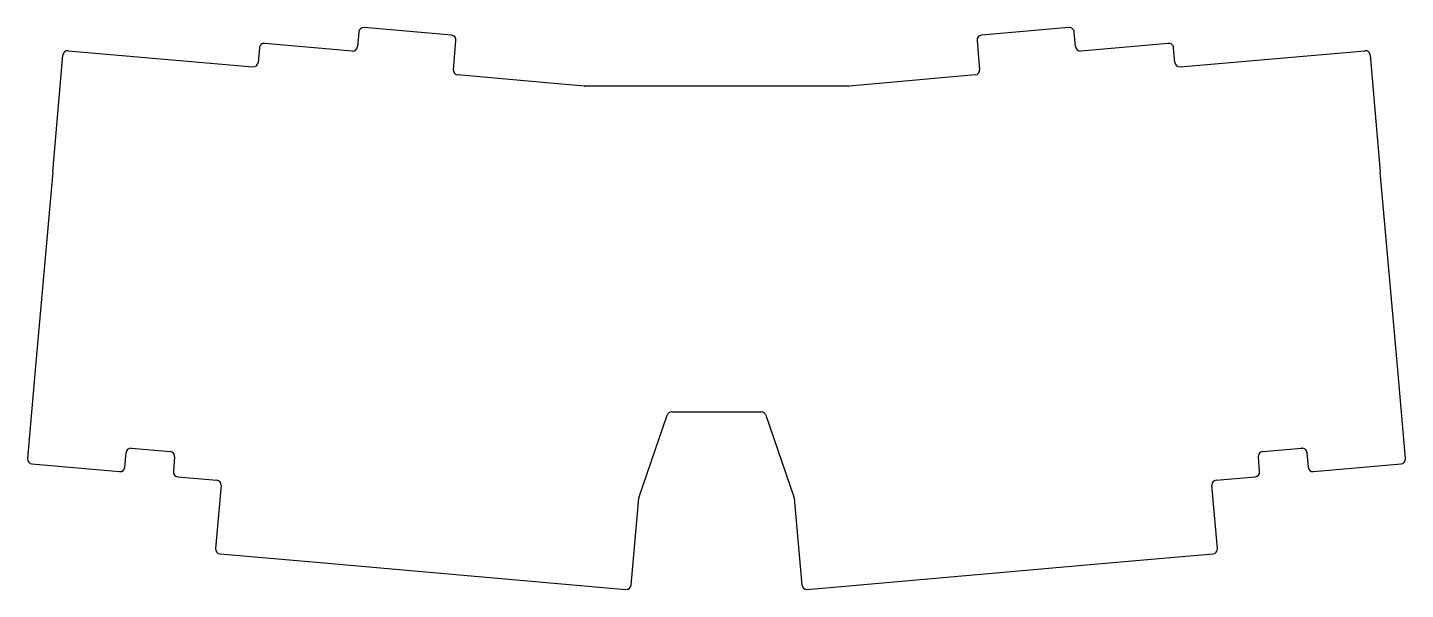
# Model space of a CAD drawing. Header units: millimetres. Extents: x 89 to 372, y -135 to -20.
import ezdxf

# ---------------------------------------------------------------- set-up
doc = ezdxf.new("R2010")
doc.units = ezdxf.units.MM

msp = doc.modelspace()

# ---------------------------------------------------------------- linework, layer by layer
for p, q in [((176.15, -21.34), (158.21, -19.77)), ((302.7, -19.77), (284.77, -21.34)), ((157.13, -20.68), (156.87, -23.67)), ((176.53, -28.4), (177.05, -22.42)), ((283.86, -22.42), (284.39, -28.4)), ((304.05, -23.67), (303.79, -20.68)), ((94.4, -49.32), (96.49, -25.41)), ((97.57, -24.5), (135.43, -27.81)), ((136.77, -23.92), (136.51, -26.9)), ((155.79, -24.58), (137.85, -23.01)), ((323.06, -23.01), (305.13, -24.58)), ((324.41, -26.9), (324.15, -23.92)), ((325.49, -27.81), (363.35, -24.5)), ((364.43, -25.41), (366.52, -49.32)), ((196.37, -31.14), (177.44, -29.48)), ((283.48, -29.48), (264.55, -31.14)), ((203.37, -31.75), (196.37, -31.14)), ((257.46, -31.75), (203.45, -31.75)), ((264.55, -31.14), (257.55, -31.75)), ((94.4, -49.32), (92.65, -69.24)), ((368.27, -69.24), (366.52, -49.32)), ((92.65, -69.24), (90.91, -89.17)), ((370.01, -89.17), (368.27, -69.24)), ((90.91, -89.17), (89.25, -108.09)), ((371.66, -108.09), (370.01, -89.17)), ((221.3, -98.5), (239.62, -98.5)), ((214.58, -115.93), (220.36, -99.18)), ((240.56, -99.18), (246.34, -115.93)), ((109.18, -109.84), (109.44, -106.85)), ((110.52, -105.94), (118.49, -106.64)), ((342.43, -106.64), (350.4, -105.94)), ((351.48, -106.85), (351.74, -109.84)), ((90.16, -109.18), (108.09, -110.75)), ((119.4, -107.72), (119.14, -110.71)), ((341.78, -110.71), (341.52, -107.72)), ((352.82, -110.75), (370.76, -109.18)), ((120.05, -111.79), (128.02, -112.49)), ((332.9, -112.49), (340.87, -111.79)), ((128.93, -113.57), (127.79, -126.52)), ((333.12, -126.52), (331.99, -113.57)), ((212.97, -133.98), (214.53, -116.17)), ((246.39, -116.17), (247.95, -133.98)), ((128.7, -127.61), (147.63, -129.26)), ((147.63, -129.26), (211.89, -134.88)), ((249.03, -134.88), (313.29, -129.26)), ((313.29, -129.26), (332.21, -127.61))]:
    msp.add_line(p, q)
for centre, start, end in [((158.13, -20.76), 85, 175), ((302.79, -20.76), 5, 95), ((176.06, -22.33), 355, 85), ((284.86, -22.33), 95, 185), ((97.48, -25.5), 85, 175), ((137.77, -24), 85, 175), ((155.87, -23.58), 265, 355), ((305.04, -23.58), 185, 275), ((323.15, -24), 5, 95), ((363.43, -25.5), 5, 95), ((135.51, -26.82), 265, 355), ((325.4, -26.82), 185, 275), ((177.53, -28.48), 175, 265), ((283.39, -28.48), 275, 5), ((203.45, -30.75), 265, 270), ((257.46, -30.75), 270, 275), ((221.3, -99.5), 90, 160.9638), ((239.62, -99.5), 19.0362, 90), ((110.44, -106.94), 85, 175), ((118.4, -107.63), 355, 85), ((342.51, -107.63), 95, 185), ((350.48, -106.94), 5, 95), ((90.25, -108.18), 175, 265), ((108.18, -109.75), 265, 355), ((352.74, -109.75), 185, 275), ((370.67, -108.18), 275, 5), ((120.14, -110.8), 175, 265), ((127.93, -113.49), 355, 85), ((332.99, -113.49), 95, 185), ((340.78, -110.8), 275, 5), ((215.52, -116.25), 160.9638, 175), ((245.39, -116.25), 5, 19.0362), ((128.79, -126.61), 175, 265), ((332.13, -126.61), 275, 5), ((211.97, -133.89), 265, 355), ((248.95, -133.89), 185, 275)]:
    msp.add_arc(centre, 1, start, end)

doc.saveas('drawing.dxf')
